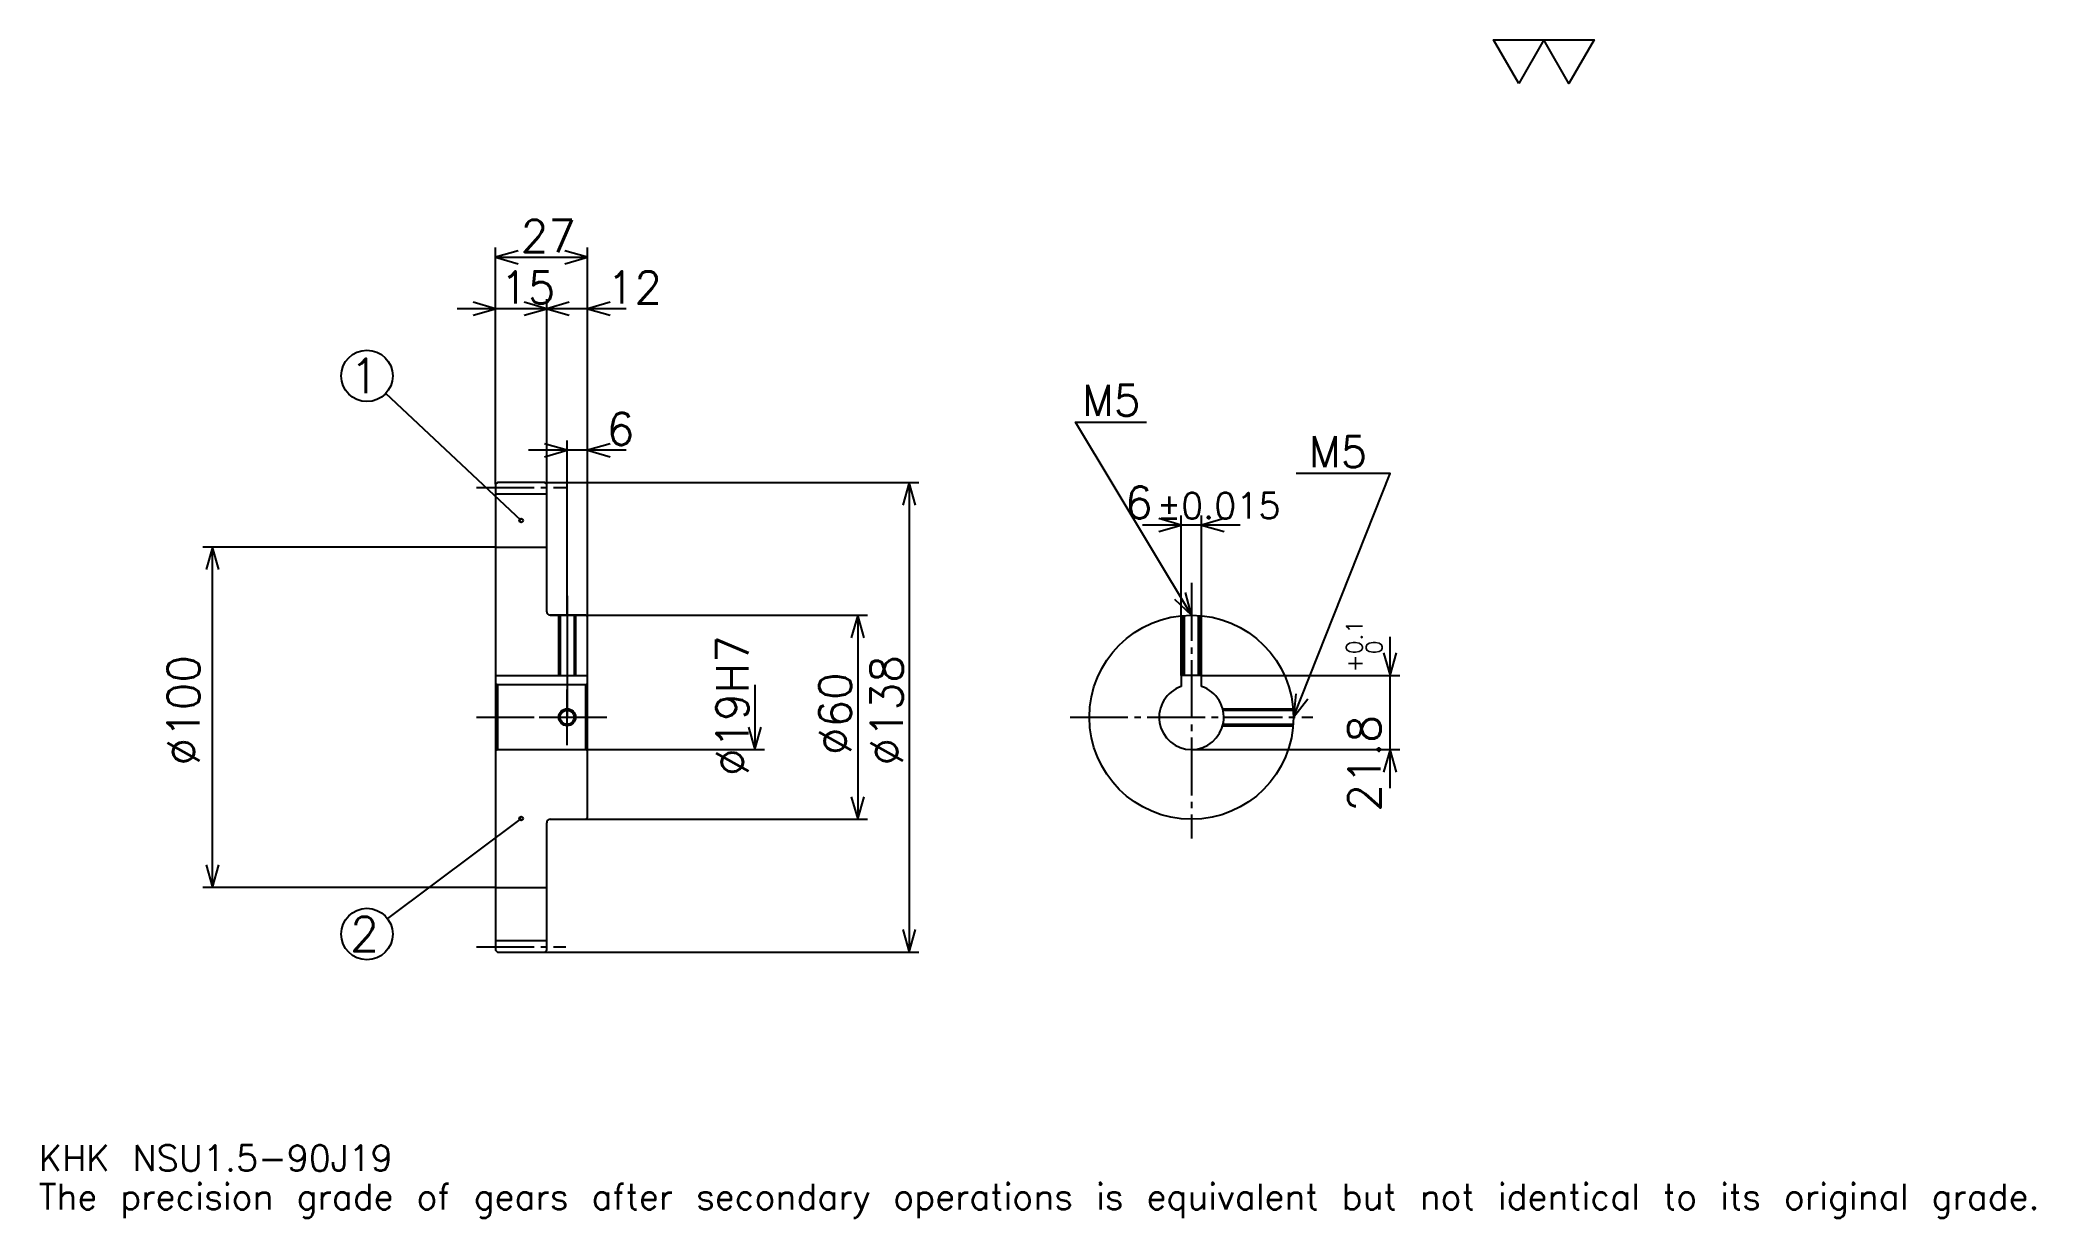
# Model space of a CAD drawing. Extents: x 19 to 606, y 7 to 353.
import ezdxf

# ---------------------------------------------------------------- set-up
doc = ezdxf.new("R2010")
doc.units = 0
doc.linetypes.add('DASHDOT', pattern=[22.695651, 17.021739, -1.891304, 1.891304, -1.891304])
doc.layers.get('0').update_dxf_attribs({"linetype": 'CONTINUOUS'})
doc.layers.add('DASHDOT', color=6, linetype='DASHDOT')
doc.styles.add('KANJI', font='TXT', dxfattribs={"bigfont": 'BIGFONT'})

msp = doc.modelspace()

# ---------------------------------------------------------------- linework, layer by layer
at = {"color": 5}
for p, q in [((153.195663, 223.141312), (153.195663, 292.17392)), ((153.195663, 289.336975), (180.195663, 289.336975)), ((180.195663, 223.141312), (180.195663, 292.17392)), ((168.195663, 223.141312), (168.195663, 277.043488)), ((179.543488, 274.206543), (141.847839, 274.206543)), ((191.543488, 274.206543), (156.847839, 274.206543)), ((160.695663, 211.953812), (120.887444, 249.291916)), ((174.195663, 223.141312), (174.195663, 235.434784)), ((191.543488, 232.597839), (162.847839, 232.597839)), ((153.195663, 222.641312), (153.195663, 223.141312)), ((167.695663, 223.141312), (180.195663, 223.141312)), ((168.195663, 222.641312), (168.195663, 223.141312)), ((174.195663, 184.141312), (174.195663, 223.141312)), ((174.195663, 184.141312), (174.195663, 223.141312)), ((180.195663, 223.141312), (277.597839, 223.141312)), ((180.195663, 183.641312), (180.195663, 223.141312)), ((274.760864, 223.141312), (274.760864, 85.141312)), ((354.717407, 166.441315), (354.717407, 213.456528)), ((360.717407, 166.441315), (360.717407, 213.456528)), ((372.065247, 210.619568), (343.369568, 210.619568)), ((153.195663, 204.141312), (67.141312, 204.141312)), ((69.978271, 104.141312), (69.978271, 204.141312)), ((169.195663, 184.141312), (180.195663, 184.141312)), ((180.195663, 184.141312), (262.467407, 184.141312)), ((259.630432, 184.141312), (259.630432, 124.141312)), ((416.086975, 133.293488), (416.086975, 177.789139)), ((360.717407, 166.441315), (418.923889, 166.441315)), ((229.369568, 163.641312), (229.369568, 144.641312)), ((180.195663, 144.641312), (232.206543, 144.641312)), ((357.717407, 144.641312), (418.923889, 144.641312)), ((160.695663, 124.391312), (121.422935, 94.952774)), ((169.195663, 124.141312), (180.195663, 124.141312)), ((180.195663, 124.141312), (262.467407, 124.141312)), ((153.195663, 104.141312), (67.141312, 104.141312)), ((167.695663, 85.141312), (180.195663, 85.141312)), ((180.195663, 85.141312), (277.597839, 85.141312))]:
    msp.add_line(p, q, dxfattribs=at)
at = {"color": 4}
for p, q in [((153.195663, 219.766312), (168.195663, 219.766312)), ((153.195663, 204.141312), (168.195663, 204.141312)), ((153.195663, 166.441315), (180.195663, 166.441315)), ((153.695663, 163.641312), (153.695663, 144.641312)), ((179.695663, 163.641312), (180.195663, 164.141312)), ((179.695663, 144.641312), (180.195663, 144.141312)), ((153.195663, 104.141312), (168.195663, 104.141312)), ((153.195663, 88.516312), (168.195663, 88.516312))]:
    msp.add_line(p, q, dxfattribs=at)
at = {"color": 7}
msp.add_lwpolyline([(453.913055, 340.434784), (446.536957, 353.220001), (476.041321, 353.220001), (468.665222, 340.434784), (461.289154, 353.220001), (453.913055, 340.434784)], dxfattribs=at)
at = {"color": 5}
for points in [[(159.815231, 291.228271), (153.195663, 289.336975), (159.815231, 287.445648)], [(173.576096, 287.445648), (180.195663, 289.336975), (173.576096, 291.228271)], [(146.576096, 272.315216), (153.195663, 274.206543), (146.576096, 276.097839)], [(161.576096, 272.315216), (168.195663, 274.206543), (161.576096, 276.097839)], [(174.815231, 276.097839), (168.195663, 274.206543), (174.815231, 272.315216)], [(186.815231, 276.097839), (180.195663, 274.206543), (186.815231, 272.315216)], [(357.717407, 184.141312), (323.67392, 240.880432), (344.478271, 240.880432)], [(167.576096, 230.706528), (174.195663, 232.597839), (167.576096, 234.489136)], [(186.815231, 234.489136), (180.195663, 232.597839), (186.815231, 230.706528)], [(276.652191, 216.521744), (274.760864, 223.141312), (272.869568, 216.521744)], [(387.717407, 154.141312), (416.086975, 225.75), (388.473907, 225.75)], [(348.097839, 208.728271), (354.717407, 210.619568), (348.097839, 212.51088)], [(367.336975, 212.51088), (360.717407, 210.619568), (367.336975, 208.728271)], [(71.869576, 197.521744), (69.978271, 204.141312), (68.086967, 197.521744)], [(352.68988, 188.844482), (357.717407, 184.141312), (355.933441, 190.790619)], [(261.521759, 177.521744), (259.630432, 184.141312), (257.739136, 177.521744)], [(414.195679, 173.060883), (416.086975, 166.441315), (417.978271, 173.060883)], [(388.397217, 160.992111), (387.717407, 154.141312), (391.913879, 159.598892)], [(227.478271, 151.26088), (229.369568, 144.641312), (231.26088, 151.26088)], [(417.978271, 138.021744), (416.086975, 144.641312), (414.195679, 138.021744)], [(257.739136, 130.76088), (259.630432, 124.141312), (261.521759, 130.76088)], [(68.086967, 110.76088), (69.978271, 104.141312), (71.869576, 110.76088)], [(272.869568, 91.76088), (274.760864, 85.141312), (276.652191, 91.76088)]]:
    msp.add_lwpolyline(points, dxfattribs=at)
at = {"color": 4}
for points in [[(168.195663, 185.141312), (168.195663, 222.641312), (167.695663, 223.141312), (153.695663, 223.141312), (153.195663, 222.641312), (153.195663, 144.141312)], [(169.195663, 124.141312), (179.695663, 124.141312), (180.195663, 124.641312), (180.195663, 183.641312), (179.695663, 184.141312), (169.195663, 184.141312)], [(171.695663, 184.141312), (171.695663, 166.441315)], [(172.130661, 184.141312), (172.130661, 166.441315)], [(176.260666, 184.141312), (176.260666, 166.441315)], [(176.695663, 184.141312), (176.695663, 166.441315)], [(355.217407, 166.441315), (355.217407, 184.036957)], [(355.652405, 166.441315), (355.652405, 184.07016)], [(359.78241, 166.441315), (359.78241, 184.07016)], [(360.217407, 166.441315), (360.217407, 184.036957)], [(360.717407, 163.155182), (360.717407, 166.441315), (354.717407, 166.441315), (354.717407, 163.155182)], [(153.195663, 144.141312), (153.695663, 144.641312), (179.695663, 144.641312), (179.695663, 163.641312), (153.695663, 163.641312), (153.195663, 164.141312)], [(366.882568, 156.641312), (387.613037, 156.641312)], [(366.990265, 156.206314), (387.64624, 156.206314)], [(366.882568, 151.641312), (387.613037, 151.641312)], [(366.990265, 152.076309), (387.64624, 152.076309)], [(153.195663, 144.141312), (153.195663, 85.641312), (153.695663, 85.141312), (167.695663, 85.141312), (168.195663, 85.641312), (168.195663, 123.141312)]]:
    msp.add_lwpolyline(points, dxfattribs=at)
at = {"color": 5}
for centre, radius in [((115.369576, 254.467407), 7.565217), ((160.695663, 211.953812), 0.567391), ((160.695663, 124.391312), 0.567391), ((115.369576, 90.415222), 7.565217)]:
    msp.add_circle(centre, radius, dxfattribs=at)
at = {"color": 4}
for centre, radius in [((357.717407, 154.141312), 30), ((174.195663, 154.141312), 2.065)]:
    msp.add_circle(centre, radius, dxfattribs=at)
at = {"color": 7}
msp.add_circle((174.195663, 154.141312), 2.5, dxfattribs=at)
at = {"color": 4}
for centre, radius, start, end in [((169.195663, 185.141312), 1, 180, 270), ((357.717407, 154.141312), 9.5, 108.408480326, 71.591519674), ((169.195663, 123.141312), 1, 90, 180)]:
    msp.add_arc(centre, radius, start, end, dxfattribs=at)
at = {"layer": 'DASHDOT', "color": 7}
for p, q in [((147.521744, 221.641312), (173.869583, 221.641312)), ((357.717407, 193.597839), (357.717407, 118.4674)), ((174.195663, 184.141312), (174.195663, 154.141312)), ((147.521744, 154.141312), (185.869568, 154.141312)), ((322.043488, 154.141312), (393.391296, 154.141312)), ((147.521744, 86.641312), (173.869583, 86.641312))]:
    msp.add_line(p, q, dxfattribs=at)
for points in [[(174.195663, 189.815216), (174.195663, 160.767395)], [(174.195663, 145.967392), (174.195663, 162.315231)], [(166.021744, 154.141312), (182.369568, 154.141312)]]:
    msp.add_lwpolyline(points, dxfattribs=at)

# ---------------------------------------------------------------- texts
at = {"color": 7, "style": 'KANJI'}
for s, height, p in [('27', 9.456522, (160.54892, 290.850006)), ('15', 9.456522, (154.54892, 275.719574)), ('12', 9.456522, (185.869568, 275.719574)), ('1', 10.086957, (110.326096, 249.42392)), ('M5', 9.078261, (325.565247, 242.771744)), ('6', 9.456522, (185.869568, 234.11087)), ('M5', 9.078261, (392.256531, 227.641312)), ('6', 9.456522, (338.197266, 212.51088)), ('%%p0.015', 7.565217, (347.558075, 212.51088)), ('2', 10.086957, (110.326096, 85.37175)), ('KHK NSU1.5-90J19', 7.565217, (18.913044, 20.804348)), ('The precision grade of gears after secondary operations is equivalent but not identical to its original grade.', 7.565217, (18.913044, 9.456522))]:
    msp.add_text(s, height=height, dxfattribs=at).set_placement(p)
for s, height, p in [('%%c19H7', 9.456522, (227.478271, 136.883163)), ('0.1', 4.728261, (407.954346, 172.624603)), ('0', 4.728261, (413.817383, 172.624603)), ('%%c100', 9.456522, (66.195663, 139.956528)), ('%%c138', 9.456522, (272.869568, 139.956528)), ('+', 4.728261, (407.954346, 167.328949)), ('%%c60', 9.456522, (257.739136, 143.029907)), ('21.8', 9.456522, (413.25, 126.397385))]:
    msp.add_text(s, height=height, rotation=90, dxfattribs=at).set_placement(p)

doc.saveas('drawing.dxf')
